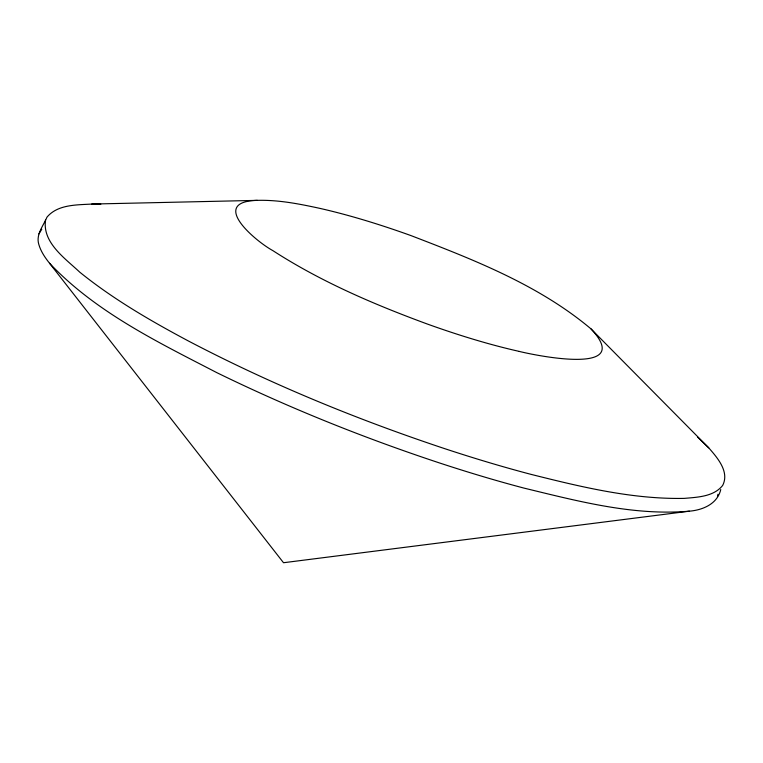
<?xml version="1.0" encoding="UTF-8"?>
<svg xmlns="http://www.w3.org/2000/svg" width="763" height="763" viewBox="0 0 763 763"><rect width="100%" height="100%" fill="white"/><g stroke="black" fill="none" stroke-linecap="round" stroke-linejoin="round"><path stroke-width="1.14" d="M45.542 220.04C42.165 242.72 65.265 258.466 79.743 272.153C113.229 299.22 150.673 320.87 188.575 341.08C270.827 384.151 357.027 419.488 445.096 448.778A591.773 147.164 25.6 0 0 530.638 474.271C580.881 486.861 632.145 499.393 684.287 498.382C697.516 497.209 713.615 496.742 722.637 485.497C729.771 471.772 717.296 457.657 708.76 447.871L591.029 328.91C538.831 285.019 473.928 259.792 410.933 235.576A315.176 78.379 25.6 0 0 318.934 208.165C298.724 203.788 278.142 199.782 257.369 200.364L91.741 204.064C76.529 204.98 57.711 204.398 46.991 217.131C43.386 225.896 35.594 234.575 38.875 244.627C40.916 251.571 45.065 257.636 49.538 263.245L283.521 562.732L689.39 511.181C702.809 510.037 717.42 503.971 720.768 489.503M717.458 496.417L717.954 494.243M38.913 233.869L41.774 229.243M689.39 511.181C633.404 515.979 577.982 501.167 524.019 488.11A591.773 147.164 25.6 0 1 438.458 462.607C362.73 437.504 288.509 407.68 216.816 372.649C157.827 342.091 95.776 312.143 49.538 263.245M257.369 200.364C208.433 201.661 255.538 241.222 272.811 250.588C320.813 281.642 373.727 304.303 427.232 323.998A315.176 78.379 25.6 0 0 519.231 351.4M91.741 204.064L100.821 204.179M519.26 351.428C536.952 355.749 634.797 375.73 591.029 328.91M697.706 437.199L708.76 447.871"/></g></svg>
